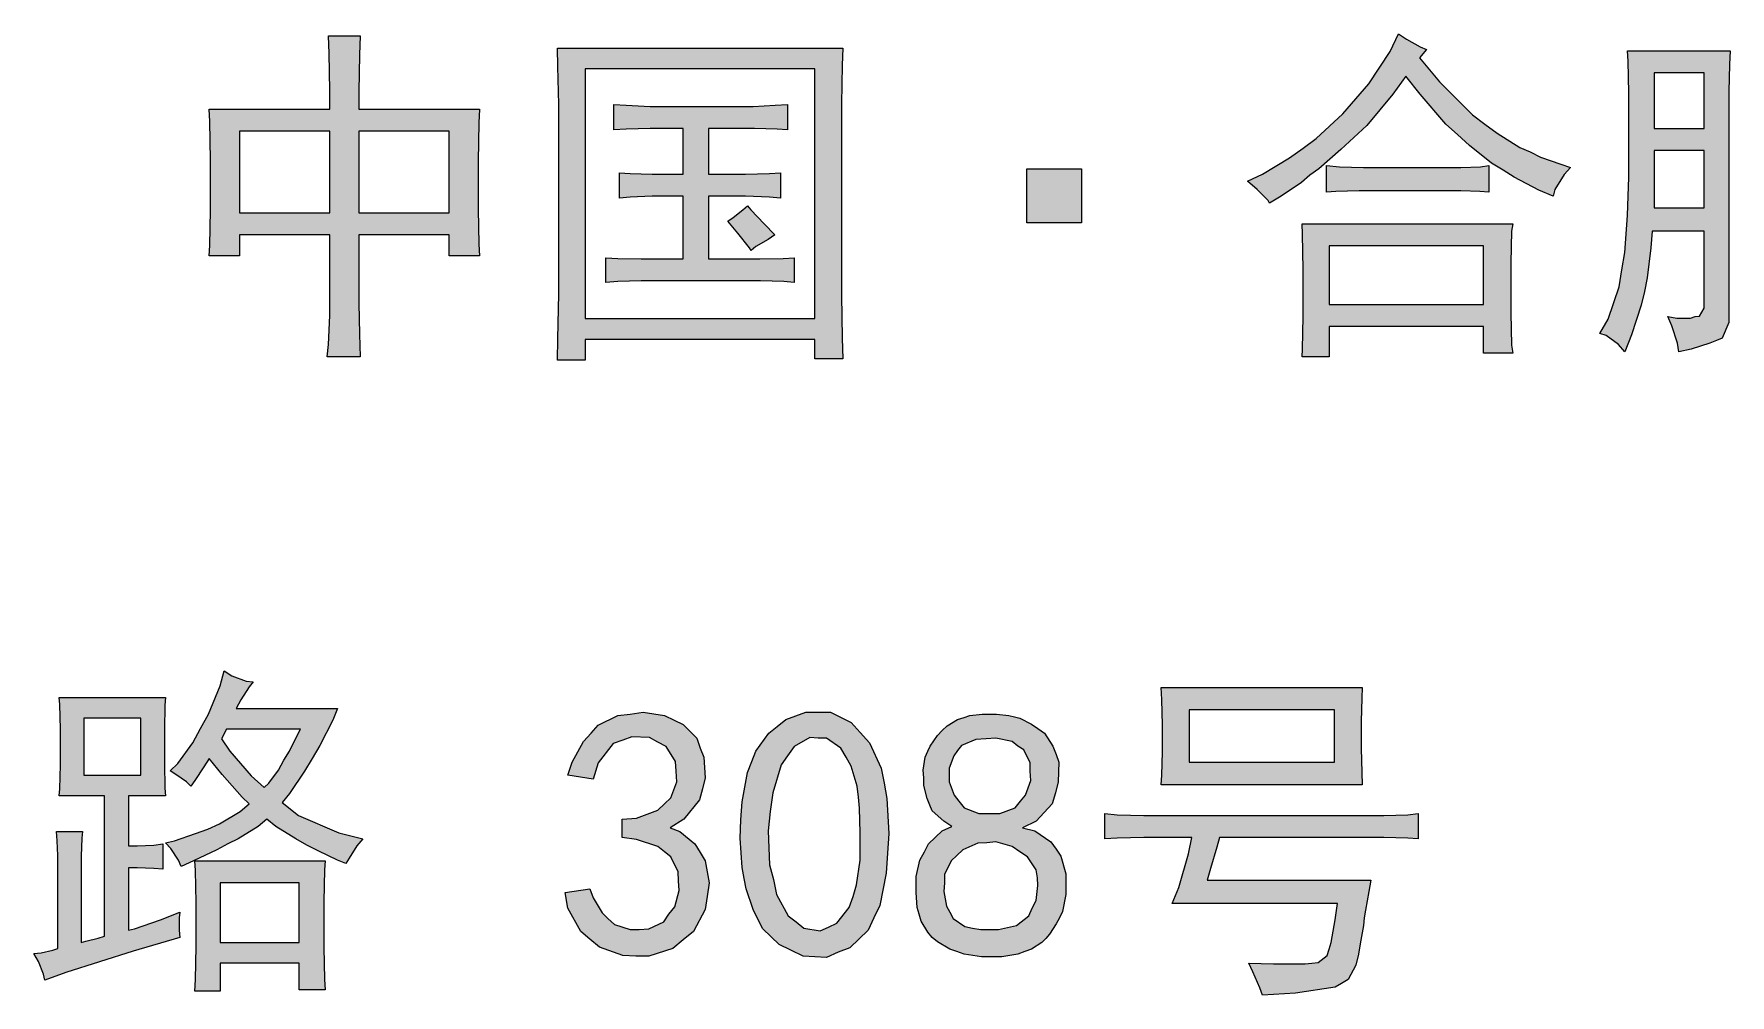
# Model space of a CAD drawing. Header units: millimetres. Extents: x 568 to 3948041, y -25191 to 63890.
# Drawn here: x 3941410 to 3943396, y 51535 to 52661 of the extents above; entities that cross this region are included whole.
import ezdxf

# ---------------------------------------------------------------- set-up
doc = ezdxf.new("R2010")
doc.units = ezdxf.units.MM

msp = doc.modelspace()

# ---------------------------------------------------------------- hatches: boundary and pattern name
h = msp.add_hatch(color=0)
h.paths.add_polyline_path([(3941791.8, 52658.9), (3941791, 52636.9), (3941790.3, 52593.6), (3941790.3, 52573.1), (3941931.6, 52573.1), (3941930.8, 52557.1), (3941930.1, 52512.3), (3941930.1, 52484.2), (3941930.1, 52456.1), (3941930.8, 52415.1), (3941931.6, 52401.4), (3941895.9, 52401.4), (3941895.9, 52425.7), (3941790.3, 52425.7), (3941790.3, 52355.8), (3941790.3, 52345.9), (3941791, 52309.5), (3941791.8, 52282.9), (3941753.1, 52282.9), (3941754.6, 52297.3), (3941756.1, 52331.5), (3941756.1, 52350.5), (3941756.1, 52425.7), (3941650.5, 52425.7), (3941650.5, 52401.4), (3941614.8, 52401.4), (3941615.5, 52413.5), (3941616.3, 52454.6), (3941616.3, 52484.2), (3941616.3, 52513.8), (3941615.5, 52558.7), (3941614.8, 52573.1), (3941756.1, 52573.1), (3941756.1, 52595.1), (3941755.3, 52638.4), (3941754.6, 52658.9)])
h.paths.add_polyline_path([(3941895.9, 52451.5), (3941895.9, 52547.3), (3941790.3, 52547.3), (3941790.3, 52451.5)])
h.paths.add_polyline_path([(3941756.1, 52451.5), (3941756.1, 52547.3), (3941650.5, 52547.3), (3941650.5, 52451.5)])
h = msp.add_hatch(color=0)
h.dxf.hatch_style = 2
h.paths.add_polyline_path([(3943032.5, 52633.1), (3943056, 52605), (3943094.8, 52566.3), (3943109.2, 52555.6), (3943123.6, 52545), (3943150.2, 52528.3), (3943162.4, 52522.9), (3943174.5, 52516.9), (3943198.1, 52508.5), (3943209.5, 52504.7), (3943201.9, 52496.4), (3943191.3, 52478.9), (3943189, 52471.3), (3943172.3, 52478.1), (3943143.4, 52493.3), (3943130.5, 52501.7), (3943116.8, 52510), (3943091, 52530.5), (3943077.3, 52543.5), (3943063.6, 52555.6), (3943033.2, 52590.6), (3943016.5, 52611.8), (3943001.3, 52590.6), (3942970.9, 52554.1), (3942955.7, 52539.7), (3942940.5, 52526), (3942914.7, 52503.2), (3942904.1, 52495.6), (3942894.2, 52487.2), (3942870.6, 52471.3), (3942857, 52462.9), (3942855.5, 52466), (3942842.5, 52478.9), (3942831.1, 52488.8), (3942848.6, 52497.1), (3942880.5, 52516.1), (3942896.5, 52527.5), (3942911.7, 52538.9), (3942942.8, 52567.8), (3942958, 52585.2), (3942973.2, 52602.7), (3942998.3, 52640.7), (3943008.2, 52661.2), (3943017.3, 52655.1), (3943033.2, 52646), (3943040.8, 52643)])
h = msp.add_hatch(color=0)
h.paths.add_polyline_path([(3942357.1, 52644.5), (3942356.3, 52624.8), (3942355.5, 52579.2), (3942355.5, 52554.1), (3942355.5, 52380.1), (3942355.5, 52355), (3942356.3, 52304.9), (3942357.1, 52280.6), (3942324.4, 52280.6), (3942324.4, 52303.4), (3942055.4, 52303.4), (3942055.4, 52279.1), (3942022.8, 52279.1), (3942023.5, 52304.1), (3942024.3, 52356.6), (3942024.3, 52383.2), (3942024.3, 52554.1), (3942024.3, 52578.4), (3942023.5, 52623.2), (3942022.8, 52644.5)])
h.paths.add_polyline_path([(3942324.4, 52327.7), (3942324.4, 52620.2), (3942055.4, 52620.2), (3942055.4, 52327.7)])
h = msp.add_hatch(color=0)
h.paths.add_polyline_path([(3943323.5, 52330), (3943334.1, 52328.4), (3943350.1, 52328.4), (3943355.4, 52330), (3943360.7, 52330.7), (3943366, 52339.8), (3943366, 52349), (3943366, 52430.3), (3943305.2, 52430.3), (3943303.7, 52410.5), (3943299.1, 52375.6), (3943296.1, 52359.6), (3943292.3, 52343.6), (3943280.9, 52308.7), (3943273.3, 52288.9), (3943265.7, 52297.3), (3943251.3, 52307.9), (3943243.7, 52310.2), (3943253.6, 52326.9), (3943266.5, 52364.9), (3943269.5, 52384.7), (3943273.3, 52405.2), (3943276.4, 52448.5), (3943277.1, 52471.3), (3943277.9, 52493.3), (3943277.9, 52541.9), (3943277.9, 52567), (3943277.9, 52592.1), (3943277.1, 52629.3), (3943276.4, 52641.5), (3943396.4, 52641.5), (3943395.6, 52625.5), (3943394.9, 52593.6), (3943394.9, 52578.4), (3943394.9, 52337.6), (3943394.9, 52323.1), (3943387.3, 52304.9), (3943380.4, 52301.9), (3943372.8, 52298.8), (3943350.8, 52292), (3943336.4, 52288.9), (3943334.9, 52298.8), (3943328, 52319.3)])
h.paths.add_polyline_path([(3943366, 52457.6), (3943366, 52524.5), (3943307.5, 52524.5), (3943307.5, 52457.6)])
h.paths.add_polyline_path([(3943366, 52550.3), (3943366, 52615.6), (3943307.5, 52615.6), (3943307.5, 52550.3)])
h = msp.add_hatch(color=0)
h.dxf.hatch_style = 2
h.paths.add_polyline_path([(3942240.1, 52576.1), (3942252.2, 52576.1), (3942278, 52577.6), (3942292.5, 52578.4), (3942292.5, 52548.8), (3942280.3, 52549.5), (3942253.7, 52550.3), (3942240.1, 52550.3), (3942199.8, 52550.3), (3942199.8, 52497.1), (3942228.7, 52497.1), (3942243.1, 52497.1), (3942271.2, 52497.9), (3942284.1, 52498.6), (3942284.1, 52469), (3942271.2, 52469.8), (3942243.1, 52471.3), (3942228.7, 52471.3), (3942199.8, 52471.3), (3942199.8, 52397.6), (3942245.4, 52397.6), (3942259.8, 52397.6), (3942287.2, 52398.3), (3942300.1, 52399.1), (3942300.1, 52370.2), (3942287.9, 52371), (3942260.6, 52371.8), (3942245.4, 52371.8), (3942134.4, 52371.8), (3942120.8, 52371.8), (3942093.4, 52371), (3942079.7, 52370.2), (3942079.7, 52399.1), (3942093.4, 52398.3), (3942120.8, 52397.6), (3942134.4, 52397.6), (3942170.2, 52397.6), (3942170.2, 52471.3), (3942147.4, 52471.3), (3942133.7, 52471.3), (3942107.9, 52469.8), (3942095.7, 52469), (3942095.7, 52498.6), (3942107.9, 52497.9), (3942133.7, 52497.1), (3942147.4, 52497.1), (3942170.2, 52497.1), (3942170.2, 52550.3), (3942145.8, 52550.3), (3942131.4, 52550.3), (3942103.3, 52549.5), (3942088.9, 52548.8), (3942088.9, 52578.4), (3942103.3, 52577.6), (3942131.4, 52576.1), (3942145.8, 52576.1)])
h = msp.add_hatch(color=0)
h.dxf.hatch_style = 2
h.paths.add_polyline_path([(3942572.8, 52503.2), (3942636.6, 52503.2), (3942636.6, 52440.1), (3942572.8, 52440.1)])
h = msp.add_hatch(color=0)
h.dxf.hatch_style = 2
h.paths.add_polyline_path([(3943068.2, 52504.7), (3943081.1, 52504.7), (3943103.9, 52505.5), (3943113.8, 52507), (3943113.8, 52475.8), (3943103.1, 52476.6), (3943081.1, 52477.4), (3943069.7, 52477.4), (3942979.3, 52477.4), (3942961.8, 52477.4), (3942934.5, 52476.6), (3942923.8, 52475.8), (3942923.8, 52507), (3942939, 52505.5), (3942967.1, 52504.7), (3942979.3, 52504.7)])
h = msp.add_hatch(color=0)
h.dxf.hatch_style = 2
h.paths.add_polyline_path([(3942245.4, 52459.9), (3942249.2, 52455.3), (3942265.1, 52438.6), (3942277.3, 52425.7), (3942269.7, 52420.4), (3942255.2, 52412), (3942249.9, 52407.5), (3942247.7, 52410.5), (3942234, 52428), (3942222.6, 52441.7), (3942228.7, 52446.2), (3942240.1, 52455.3)])
h = msp.add_hatch(color=0)
h.paths.add_polyline_path([(3943141.9, 52438.6), (3943140.4, 52430.3), (3943139.6, 52393), (3943139.6, 52363.4), (3943139.6, 52334.5), (3943140.4, 52296.5), (3943141.9, 52287.4), (3943107.7, 52287.4), (3943107.7, 52318.6), (3942926.9, 52318.6), (3942926.9, 52282.9), (3942895, 52282.9), (3942895.7, 52292), (3942896.5, 52330), (3942896.5, 52357.3), (3942896.5, 52385.4), (3942895.7, 52426.5), (3942895, 52438.6)])
h.paths.add_polyline_path([(3943107.7, 52344.4), (3943107.7, 52412.8), (3942926.9, 52412.8), (3942926.9, 52344.4)])
h = msp.add_hatch(color=0)
h.paths.add_polyline_path([(3941666.4, 51902.2), (3941661.9, 51896.2), (3941652, 51881), (3941646.7, 51871.1), (3941765.2, 51871.1), (3941759.9, 51857.4), (3941744.7, 51827.8), (3941735.6, 51812.6), (3941726.5, 51797.4), (3941709, 51771.6), (3941700.6, 51760.9), (3941719.6, 51745.7), (3941766.7, 51725.2), (3941794.8, 51718.4), (3941788, 51710), (3941778.9, 51695.6), (3941775.1, 51689.5), (3941765.2, 51693.3), (3941743.2, 51703.9), (3941729.5, 51710.8), (3941716.6, 51718.4), (3941693, 51732.8), (3941682.4, 51741.2), (3941672.5, 51732.8), (3941649, 51718.4), (3941636.8, 51712.3), (3941623.9, 51705.5), (3941596.5, 51692.5), (3941582.1, 51685.7), (3941579.1, 51693.3), (3941570, 51707), (3941563.9, 51713.8), (3941574.5, 51716.1), (3941598.8, 51724.4), (3941613.3, 51729.8), (3941626.9, 51735.8), (3941651.2, 51750.3), (3941661.9, 51759.4), (3941653.5, 51767), (3941630, 51793.6), (3941614.8, 51812.6), (3941608.7, 51802.7), (3941598.1, 51786.7), (3941593.5, 51779.9), (3941588.2, 51785.2), (3941576, 51793.6), (3941569.2, 51798.1), (3941578.3, 51806.5), (3941595.8, 51830.8), (3941604.9, 51847.5), (3941614, 51864.2), (3941627.7, 51897.7), (3941632.3, 51915.1), (3941641.4, 51909.1), (3941658.1, 51903)])
h.paths.add_polyline_path([(3941629.2, 51835.4), (3941639.1, 51820.9), (3941664.2, 51792.1), (3941679.4, 51778.4), (3941684.7, 51783.7), (3941696.1, 51798.9), (3941702.2, 51810.3), (3941709, 51820.9), (3941718.1, 51839.2), (3941721.9, 51846.8), (3941635.3, 51846.8)])
h = msp.add_hatch(color=0)
h.paths.add_polyline_path([(3942965.6, 51895.4), (3942964.9, 51883.2), (3942964.1, 51855.9), (3942964.1, 51839.9), (3942964.1, 51824.7), (3942964.9, 51795.9), (3942965.6, 51781.4), (3942730.1, 51781.4), (3942730.9, 51792.8), (3942731.6, 51820.2), (3942731.6, 51835.4), (3942731.6, 51851.3), (3942730.9, 51881.7), (3942730.1, 51895.4)])
h.paths.add_polyline_path([(3942932.9, 51808), (3942932.9, 51869.6), (3942762.8, 51869.6), (3942762.8, 51808)])
h = msp.add_hatch(color=0)
h.paths.add_polyline_path([(3941580.6, 51602.9), (3941525.9, 51586.9), (3941446.9, 51561.9), (3941422.6, 51552.7), (3941421, 51559.6), (3941415, 51574.8), (3941409.6, 51583.9), (3941418, 51584.7), (3941431.7, 51587.7), (3941437.8, 51590), (3941437.8, 51692.5), (3941437.8, 51698.6), (3941437, 51716.1), (3941436.2, 51726.7), (3941466.6, 51726.7), (3941465.9, 51719.1), (3941465.1, 51697.9), (3941465.1, 51684.2), (3941465.1, 51596.8), (3941470.4, 51598.3), (3941484.9, 51602.1), (3941492.5, 51604.4), (3941492.5, 51768.5), (3941439.3, 51768.5), (3941440, 51776.9), (3941440.8, 51805), (3941440.8, 51825.5), (3941440.8, 51846.8), (3941440, 51875.6), (3941439.3, 51884), (3941563.9, 51884), (3941563.1, 51874.9), (3941562.4, 51846), (3941562.4, 51825.5), (3941562.4, 51806.5), (3941563.1, 51777.6), (3941563.9, 51768.5), (3941520.6, 51768.5), (3941520.6, 51710), (3941530.4, 51710), (3941550.2, 51710.8), (3941560.8, 51712.3), (3941560.8, 51682.7), (3941550.2, 51683.4), (3941530.4, 51684.2), (3941520.6, 51684.2), (3941520.6, 51611.2), (3941527.4, 51612.8), (3941557.8, 51623.4), (3941580.6, 51632.5), (3941579.8, 51625.7), (3941579.8, 51611.2)])
h.paths.add_polyline_path([(3941535, 51792.8), (3941535, 51859.7), (3941468.1, 51859.7), (3941468.1, 51792.8)])
h = msp.add_hatch(color=0)
h.dxf.hatch_style = 2
h.paths.add_polyline_path([(3942031.9, 51655.3), (3942060.8, 51659.9), (3942064.6, 51649.2), (3942075.2, 51631.8), (3942082, 51624.9), (3942089.6, 51618.1), (3942107.9, 51612), (3942118.5, 51612), (3942129.9, 51612.8), (3942147.4, 51621.1), (3942153.4, 51630.2), (3942160.3, 51638.6), (3942165.6, 51657.6), (3942164.8, 51669), (3942164.1, 51679.6), (3942155.7, 51697.1), (3942148.1, 51703.2), (3942140.5, 51709.3), (3942115.5, 51717.6), (3942098.7, 51719.9), (3942098.7, 51741.2), (3942115.5, 51742.7), (3942140.5, 51751.8), (3942148.1, 51759.4), (3942155.7, 51766.2), (3942162.6, 51785.2), (3942161.8, 51797.4), (3942161, 51808.8), (3942150.4, 51826.3), (3942140.5, 51831.6), (3942130.6, 51836.9), (3942110.1, 51837.7), (3942099.5, 51833.9), (3942088.1, 51830.1), (3942070.6, 51807.3), (3942064.6, 51788.3), (3942034.9, 51792.8), (3942040.2, 51808), (3942053.2, 51832.3), (3942062.3, 51842.2), (3942070.6, 51851.3), (3942093.4, 51862.7), (3942107.9, 51864.2), (3942123.1, 51866.5), (3942148.1, 51862.7), (3942159.5, 51857.4), (3942170.2, 51852.1), (3942186.1, 51836.1), (3942189.9, 51824.7), (3942194.5, 51814.1), (3942196, 51789.8), (3942192.9, 51776.9), (3942189.2, 51764), (3942170.9, 51741.2), (3942155, 51731.3), (3942166.4, 51726.7), (3942183.8, 51712.3), (3942189.9, 51702.4), (3942196, 51692.5), (3942200.5, 51666.7), (3942198.3, 51650.8), (3942196, 51635.6), (3942182.3, 51609.7), (3942170.2, 51599.8), (3942158, 51590), (3942129.9, 51580.9), (3942114.7, 51580.9), (3942099.5, 51581.6), (3942072.1, 51591.5), (3942060.8, 51600.6), (3942050.1, 51609.7), (3942034.9, 51637.1)])
h = msp.add_hatch(color=0)
h.paths.add_polyline_path([(3942237.8, 51740.4), (3942239.3, 51761.7), (3942245.4, 51795.9), (3942250.7, 51808.8), (3942255.2, 51820.9), (3942270.4, 51842.2), (3942280.3, 51849.8), (3942290.2, 51858.2), (3942313.7, 51866.5), (3942328.2, 51866.5), (3942342.6, 51866.5), (3942366.9, 51854.4), (3942377.6, 51843), (3942388.2, 51830.8), (3942401.9, 51801.2), (3942405.7, 51783.7), (3942408.7, 51765.5), (3942411, 51724.4), (3942409.5, 51701.7), (3942408, 51678.1), (3942400.4, 51640.1), (3942393.5, 51625.7), (3942386.7, 51611.2), (3942365.4, 51590.7), (3942351.7, 51585.4), (3942338.1, 51579.3), (3942310.7, 51580.9), (3942296.3, 51587.7), (3942282.6, 51594.5), (3942263.6, 51612.8), (3942257.5, 51624.2), (3942252.2, 51635.6), (3942243.9, 51659.9), (3942241.6, 51672), (3942239.3, 51684.9), (3942237, 51719.1)])
h.paths.add_polyline_path([(3942272, 51750.3), (3942269.7, 51727.5), (3942271.2, 51688), (3942275.8, 51670.5), (3942279.6, 51653), (3942293.2, 51628), (3942302.4, 51621.1), (3942311.5, 51613.5), (3942330.5, 51610.5), (3942340.3, 51615), (3942350.2, 51619.6), (3942364.7, 51637.8), (3942369.2, 51650.8), (3942373, 51664.4), (3942377.6, 51693.3), (3942377.6, 51709.3), (3942377.6, 51725.2), (3942376.8, 51754.1), (3942375.3, 51767), (3942373.8, 51779.9), (3942366.9, 51803.5), (3942360.9, 51814.1), (3942354.8, 51824.7), (3942338.1, 51836.1), (3942328.2, 51836.1), (3942318.3, 51836.9), (3942300.1, 51826.3), (3942292.5, 51815.6), (3942284.9, 51805), (3942275, 51772.3)])
h = msp.add_hatch(color=0)
h.paths.add_polyline_path([(3942442.9, 51665.2), (3942442.9, 51674.3), (3942447.5, 51693.3), (3942452.8, 51703.2), (3942457.3, 51712.3), (3942473.3, 51727.5), (3942484.7, 51732.8), (3942475.6, 51738.9), (3942461.9, 51751), (3942458.9, 51757.9), (3942455.8, 51765.5), (3942452, 51780.7), (3942452, 51789.8), (3942451.3, 51798.9), (3942453.5, 51814.1), (3942456.6, 51820.9), (3942459.6, 51827), (3942468, 51839.2), (3942473.3, 51845.2), (3942479.4, 51850.6), (3942491.5, 51858.2), (3942499.1, 51860.4), (3942506, 51862.7), (3942520.4, 51864.2), (3942528.8, 51864.2), (3942537.1, 51864.2), (3942551.6, 51862.7), (3942558.4, 51861.2), (3942564.5, 51859.7), (3942578.1, 51852.8), (3942585.7, 51847.5), (3942593.3, 51842.2), (3942603.2, 51827), (3942607, 51817.1), (3942610.1, 51808), (3942609.3, 51785.2), (3942606.3, 51772.3), (3942602.5, 51759.4), (3942583.5, 51738.9), (3942567.5, 51731.3), (3942581.9, 51727.5), (3942600.9, 51714.6), (3942607, 51706.2), (3942612.3, 51697.9), (3942618.4, 51677.3), (3942618.4, 51665.2), (3942618.4, 51653), (3942614.6, 51633.3), (3942610.8, 51625.7), (3942607, 51618.8), (3942599.4, 51606.7), (3942594.9, 51601.4), (3942590.3, 51596.8), (3942578.1, 51589.2), (3942570.5, 51586.2), (3942562.2, 51583.1), (3942543.2, 51580.1), (3942531, 51580.1), (3942519.6, 51580.1), (3942499.1, 51583.1), (3942490.8, 51586.2), (3942482.4, 51589.2), (3942468, 51597.6), (3942461.9, 51602.9), (3942456.6, 51609), (3942449, 51621.9), (3942446.7, 51630.2), (3942444.4, 51637.8), (3942442.9, 51655.3)])
h.paths.add_polyline_path([(3942476.3, 51666.7), (3942475.6, 51656.8), (3942478.6, 51639.4), (3942482.4, 51632.5), (3942486.2, 51624.9), (3942499.9, 51615.8), (3942509, 51613.5), (3942518.9, 51612), (3942539.4, 51612), (3942550, 51614.3), (3942560.7, 51616.6), (3942575.1, 51628), (3942578.9, 51637.1), (3942583.5, 51646.2), (3942585.7, 51663.7), (3942585, 51672.8), (3942583.5, 51681.9), (3942573.6, 51697.1), (3942564.5, 51703.2), (3942555.4, 51709.3), (3942536.4, 51714.6), (3942525.7, 51713.8), (3942515.1, 51713.1), (3942497.6, 51705.5), (3942490.8, 51698.6), (3942483.9, 51692.5), (3942476.3, 51676.6)])
h.paths.add_polyline_path([(3942481.7, 51792.8), (3942481.7, 51785.2), (3942487.7, 51769.3), (3942493.1, 51762.4), (3942499.1, 51754.8), (3942516.6, 51748), (3942528.8, 51748), (3942540.9, 51748), (3942559.1, 51754.8), (3942565.2, 51762.4), (3942571.3, 51769.3), (3942577.4, 51786.7), (3942576.6, 51797.4), (3942576.6, 51807.3), (3942569, 51822.5), (3942562.2, 51827), (3942555.4, 51832.3), (3942536.4, 51836.1), (3942525, 51835.4), (3942512.8, 51834.6), (3942496.1, 51827.8), (3942491.5, 51821.7), (3942487, 51815.6), (3942481.7, 51801.2)])
h = msp.add_hatch(color=0)
h.dxf.hatch_style = 2
h.paths.add_polyline_path([(3942975.5, 51745.7), (3942990.7, 51745.7), (3943018.8, 51746.5), (3943031, 51748), (3943031, 51718.4), (3943018.8, 51719.1), (3942990.7, 51719.9), (3942975.5, 51719.9), (3942798.5, 51719.9), (3942795.4, 51708.5), (3942787.8, 51683.4), (3942784, 51669.7), (3942975.5, 51669.7), (3942973.2, 51656.8), (3942969.4, 51634.8), (3942967.9, 51625.7), (3942967.1, 51616.6), (3942963.3, 51595.3), (3942961.1, 51583.1), (3942958, 51570.2), (3942948.9, 51553.5), (3942941.3, 51548.9), (3942933.7, 51544.4), (3942887.4, 51537.5), (3942848.6, 51535.3), (3942845.6, 51543.6), (3942837.2, 51562.6), (3942832.7, 51572.5), (3942861.5, 51571.7), (3942898.8, 51571.7), (3942906.4, 51572.5), (3942914, 51573.3), (3942924.6, 51581.6), (3942926.9, 51589.2), (3942929.1, 51596.8), (3942933.7, 51623.4), (3942936.7, 51642.4), (3942743, 51642.4), (3942750.6, 51661.4), (3942762, 51700.9), (3942765.8, 51719.9), (3942727.1, 51719.9), (3942709.6, 51719.9), (3942678.4, 51719.1), (3942664, 51718.4), (3942664, 51748), (3942678.4, 51746.5), (3942709.6, 51745.7), (3942727.1, 51745.7)])
h = msp.add_hatch(color=0)
h.paths.add_polyline_path([(3941750.8, 51692.5), (3941750, 51681.9), (3941749.3, 51644.7), (3941749.3, 51618.1), (3941749.3, 51591.5), (3941750, 51553.5), (3941750.8, 51541.3), (3941720.4, 51541.3), (3941720.4, 51572.5), (3941627.7, 51572.5), (3941627.7, 51539.8), (3941598.1, 51539.8), (3941598.8, 51553.5), (3941599.6, 51592.3), (3941599.6, 51618.1), (3941599.6, 51643.9), (3941598.8, 51681.1), (3941598.1, 51692.5)])
h.paths.add_polyline_path([(3941720.4, 51596.8), (3941720.4, 51666.7), (3941627.7, 51666.7), (3941627.7, 51596.8)])

# ---------------------------------------------------------------- linework, layer by layer
at = {"color": 0, "lineweight": 0}
for points in [[(3941791.8, 52658.9), (3941791, 52636.9), (3941790.3, 52593.6), (3941790.3, 52573.1), (3941931.6, 52573.1), (3941930.8, 52557.1), (3941930.1, 52512.3), (3941930.1, 52484.2), (3941930.1, 52456.1), (3941930.8, 52415.1), (3941931.6, 52401.4), (3941895.9, 52401.4), (3941895.9, 52425.7), (3941790.3, 52425.7), (3941790.3, 52355.8), (3941790.3, 52345.9), (3941791, 52309.5), (3941791.8, 52282.9), (3941753.1, 52282.9), (3941754.6, 52297.3), (3941756.1, 52331.5), (3941756.1, 52350.5), (3941756.1, 52425.7), (3941650.5, 52425.7), (3941650.5, 52401.4), (3941614.8, 52401.4), (3941615.5, 52413.5), (3941616.3, 52454.6), (3941616.3, 52484.2), (3941616.3, 52513.8), (3941615.5, 52558.7), (3941614.8, 52573.1), (3941756.1, 52573.1), (3941756.1, 52595.1), (3941755.3, 52638.4), (3941754.6, 52658.9)], [(3943032.5, 52633.1), (3943056, 52605), (3943094.8, 52566.3), (3943109.2, 52555.6), (3943123.6, 52545), (3943150.2, 52528.3), (3943162.4, 52522.9), (3943174.5, 52516.9), (3943198.1, 52508.5), (3943209.5, 52504.7), (3943201.9, 52496.4), (3943191.3, 52478.9), (3943189, 52471.3), (3943172.3, 52478.1), (3943143.4, 52493.3), (3943130.5, 52501.7), (3943116.8, 52510), (3943091, 52530.5), (3943077.3, 52543.5), (3943063.6, 52555.6), (3943033.2, 52590.6), (3943016.5, 52611.8), (3943001.3, 52590.6), (3942970.9, 52554.1), (3942955.7, 52539.7), (3942940.5, 52526), (3942914.7, 52503.2), (3942904.1, 52495.6), (3942894.2, 52487.2), (3942870.6, 52471.3), (3942857, 52462.9), (3942855.5, 52466), (3942842.5, 52478.9), (3942831.1, 52488.8), (3942848.6, 52497.1), (3942880.5, 52516.1), (3942896.5, 52527.5), (3942911.7, 52538.9), (3942942.8, 52567.8), (3942958, 52585.2), (3942973.2, 52602.7), (3942998.3, 52640.7), (3943008.2, 52661.2), (3943017.3, 52655.1), (3943033.2, 52646), (3943040.8, 52643)], [(3942357.1, 52644.5), (3942356.3, 52624.8), (3942355.5, 52579.2), (3942355.5, 52554.1), (3942355.5, 52380.1), (3942355.5, 52355), (3942356.3, 52304.9), (3942357.1, 52280.6), (3942324.4, 52280.6), (3942324.4, 52303.4), (3942055.4, 52303.4), (3942055.4, 52279.1), (3942022.8, 52279.1), (3942023.5, 52304.1), (3942024.3, 52356.6), (3942024.3, 52383.2), (3942024.3, 52554.1), (3942024.3, 52578.4), (3942023.5, 52623.2), (3942022.8, 52644.5)], [(3943323.5, 52330), (3943334.1, 52328.4), (3943350.1, 52328.4), (3943355.4, 52330), (3943360.7, 52330.7), (3943366, 52339.8), (3943366, 52349), (3943366, 52430.3), (3943305.2, 52430.3), (3943303.7, 52410.5), (3943299.1, 52375.6), (3943296.1, 52359.6), (3943292.3, 52343.6), (3943280.9, 52308.7), (3943273.3, 52288.9), (3943265.7, 52297.3), (3943251.3, 52307.9), (3943243.7, 52310.2), (3943253.6, 52326.9), (3943266.5, 52364.9), (3943269.5, 52384.7), (3943273.3, 52405.2), (3943276.4, 52448.5), (3943277.1, 52471.3), (3943277.9, 52493.3), (3943277.9, 52541.9), (3943277.9, 52567), (3943277.9, 52592.1), (3943277.1, 52629.3), (3943276.4, 52641.5), (3943396.4, 52641.5), (3943395.6, 52625.5), (3943394.9, 52593.6), (3943394.9, 52578.4), (3943394.9, 52337.6), (3943394.9, 52323.1), (3943387.3, 52304.9), (3943380.4, 52301.9), (3943372.8, 52298.8), (3943350.8, 52292), (3943336.4, 52288.9), (3943334.9, 52298.8), (3943328, 52319.3)], [(3942324.4, 52327.7), (3942324.4, 52620.2), (3942055.4, 52620.2), (3942055.4, 52327.7)], [(3943366, 52550.3), (3943366, 52615.6), (3943307.5, 52615.6), (3943307.5, 52550.3)], [(3942240.1, 52576.1), (3942252.2, 52576.1), (3942278, 52577.6), (3942292.5, 52578.4), (3942292.5, 52548.8), (3942280.3, 52549.5), (3942253.7, 52550.3), (3942240.1, 52550.3), (3942199.8, 52550.3), (3942199.8, 52497.1), (3942228.7, 52497.1), (3942243.1, 52497.1), (3942271.2, 52497.9), (3942284.1, 52498.6), (3942284.1, 52469), (3942271.2, 52469.8), (3942243.1, 52471.3), (3942228.7, 52471.3), (3942199.8, 52471.3), (3942199.8, 52397.6), (3942245.4, 52397.6), (3942259.8, 52397.6), (3942287.2, 52398.3), (3942300.1, 52399.1), (3942300.1, 52370.2), (3942287.9, 52371), (3942260.6, 52371.8), (3942245.4, 52371.8), (3942134.4, 52371.8), (3942120.8, 52371.8), (3942093.4, 52371), (3942079.7, 52370.2), (3942079.7, 52399.1), (3942093.4, 52398.3), (3942120.8, 52397.6), (3942134.4, 52397.6), (3942170.2, 52397.6), (3942170.2, 52471.3), (3942147.4, 52471.3), (3942133.7, 52471.3), (3942107.9, 52469.8), (3942095.7, 52469), (3942095.7, 52498.6), (3942107.9, 52497.9), (3942133.7, 52497.1), (3942147.4, 52497.1), (3942170.2, 52497.1), (3942170.2, 52550.3), (3942145.8, 52550.3), (3942131.4, 52550.3), (3942103.3, 52549.5), (3942088.9, 52548.8), (3942088.9, 52578.4), (3942103.3, 52577.6), (3942131.4, 52576.1), (3942145.8, 52576.1)], [(3941756.1, 52451.5), (3941756.1, 52547.3), (3941650.5, 52547.3), (3941650.5, 52451.5)], [(3941895.9, 52451.5), (3941895.9, 52547.3), (3941790.3, 52547.3), (3941790.3, 52451.5)], [(3943366, 52457.6), (3943366, 52524.5), (3943307.5, 52524.5), (3943307.5, 52457.6)], [(3942572.8, 52503.2), (3942636.6, 52503.2), (3942636.6, 52440.1), (3942572.8, 52440.1)], [(3943068.2, 52504.7), (3943081.1, 52504.7), (3943103.9, 52505.5), (3943113.8, 52507), (3943113.8, 52475.8), (3943103.1, 52476.6), (3943081.1, 52477.4), (3943069.7, 52477.4), (3942979.3, 52477.4), (3942961.8, 52477.4), (3942934.5, 52476.6), (3942923.8, 52475.8), (3942923.8, 52507), (3942939, 52505.5), (3942967.1, 52504.7), (3942979.3, 52504.7)], [(3942245.4, 52459.9), (3942249.2, 52455.3), (3942265.1, 52438.6), (3942277.3, 52425.7), (3942269.7, 52420.4), (3942255.2, 52412), (3942249.9, 52407.5), (3942247.7, 52410.5), (3942234, 52428), (3942222.6, 52441.7), (3942228.7, 52446.2), (3942240.1, 52455.3)], [(3943141.9, 52438.6), (3943140.4, 52430.3), (3943139.6, 52393), (3943139.6, 52363.4), (3943139.6, 52334.5), (3943140.4, 52296.5), (3943141.9, 52287.4), (3943107.7, 52287.4), (3943107.7, 52318.6), (3942926.9, 52318.6), (3942926.9, 52282.9), (3942895, 52282.9), (3942895.7, 52292), (3942896.5, 52330), (3942896.5, 52357.3), (3942896.5, 52385.4), (3942895.7, 52426.5), (3942895, 52438.6)], [(3943107.7, 52344.4), (3943107.7, 52412.8), (3942926.9, 52412.8), (3942926.9, 52344.4)], [(3941666.4, 51902.2), (3941661.9, 51896.2), (3941652, 51881), (3941646.7, 51871.1), (3941765.2, 51871.1), (3941759.9, 51857.4), (3941744.7, 51827.8), (3941735.6, 51812.6), (3941726.5, 51797.4), (3941709, 51771.6), (3941700.6, 51760.9), (3941719.6, 51745.7), (3941766.7, 51725.2), (3941794.8, 51718.4), (3941788, 51710), (3941778.9, 51695.6), (3941775.1, 51689.5), (3941765.2, 51693.3), (3941743.2, 51703.9), (3941729.5, 51710.8), (3941716.6, 51718.4), (3941693, 51732.8), (3941682.4, 51741.2), (3941672.5, 51732.8), (3941649, 51718.4), (3941636.8, 51712.3), (3941623.9, 51705.5), (3941596.5, 51692.5), (3941582.1, 51685.7), (3941579.1, 51693.3), (3941570, 51707), (3941563.9, 51713.8), (3941574.5, 51716.1), (3941598.8, 51724.4), (3941613.3, 51729.8), (3941626.9, 51735.8), (3941651.2, 51750.3), (3941661.9, 51759.4), (3941653.5, 51767), (3941630, 51793.6), (3941614.8, 51812.6), (3941608.7, 51802.7), (3941598.1, 51786.7), (3941593.5, 51779.9), (3941588.2, 51785.2), (3941576, 51793.6), (3941569.2, 51798.1), (3941578.3, 51806.5), (3941595.8, 51830.8), (3941604.9, 51847.5), (3941614, 51864.2), (3941627.7, 51897.7), (3941632.3, 51915.1), (3941641.4, 51909.1), (3941658.1, 51903)], [(3942965.6, 51895.4), (3942964.9, 51883.2), (3942964.1, 51855.9), (3942964.1, 51839.9), (3942964.1, 51824.7), (3942964.9, 51795.9), (3942965.6, 51781.4), (3942730.1, 51781.4), (3942730.9, 51792.8), (3942731.6, 51820.2), (3942731.6, 51835.4), (3942731.6, 51851.3), (3942730.9, 51881.7), (3942730.1, 51895.4)], [(3941580.6, 51602.9), (3941525.9, 51586.9), (3941446.9, 51561.9), (3941422.6, 51552.7), (3941421, 51559.6), (3941415, 51574.8), (3941409.6, 51583.9), (3941418, 51584.7), (3941431.7, 51587.7), (3941437.8, 51590), (3941437.8, 51692.5), (3941437.8, 51698.6), (3941437, 51716.1), (3941436.2, 51726.7), (3941466.6, 51726.7), (3941465.9, 51719.1), (3941465.1, 51697.9), (3941465.1, 51684.2), (3941465.1, 51596.8), (3941470.4, 51598.3), (3941484.9, 51602.1), (3941492.5, 51604.4), (3941492.5, 51768.5), (3941439.3, 51768.5), (3941440, 51776.9), (3941440.8, 51805), (3941440.8, 51825.5), (3941440.8, 51846.8), (3941440, 51875.6), (3941439.3, 51884), (3941563.9, 51884), (3941563.1, 51874.9), (3941562.4, 51846), (3941562.4, 51825.5), (3941562.4, 51806.5), (3941563.1, 51777.6), (3941563.9, 51768.5), (3941520.6, 51768.5), (3941520.6, 51710), (3941530.4, 51710), (3941550.2, 51710.8), (3941560.8, 51712.3), (3941560.8, 51682.7), (3941550.2, 51683.4), (3941530.4, 51684.2), (3941520.6, 51684.2), (3941520.6, 51611.2), (3941527.4, 51612.8), (3941557.8, 51623.4), (3941580.6, 51632.5), (3941579.8, 51625.7), (3941579.8, 51611.2)], [(3941535, 51792.8), (3941535, 51859.7), (3941468.1, 51859.7), (3941468.1, 51792.8)], [(3942031.9, 51655.3), (3942060.8, 51659.9), (3942064.6, 51649.2), (3942075.2, 51631.8), (3942082, 51624.9), (3942089.6, 51618.1), (3942107.9, 51612), (3942118.5, 51612), (3942129.9, 51612.8), (3942147.4, 51621.1), (3942153.4, 51630.2), (3942160.3, 51638.6), (3942165.6, 51657.6), (3942164.8, 51669), (3942164.1, 51679.6), (3942155.7, 51697.1), (3942148.1, 51703.2), (3942140.5, 51709.3), (3942115.5, 51717.6), (3942098.7, 51719.9), (3942098.7, 51741.2), (3942115.5, 51742.7), (3942140.5, 51751.8), (3942148.1, 51759.4), (3942155.7, 51766.2), (3942162.6, 51785.2), (3942161.8, 51797.4), (3942161, 51808.8), (3942150.4, 51826.3), (3942140.5, 51831.6), (3942130.6, 51836.9), (3942110.1, 51837.7), (3942099.5, 51833.9), (3942088.1, 51830.1), (3942070.6, 51807.3), (3942064.6, 51788.3), (3942034.9, 51792.8), (3942040.2, 51808), (3942053.2, 51832.3), (3942062.3, 51842.2), (3942070.6, 51851.3), (3942093.4, 51862.7), (3942107.9, 51864.2), (3942123.1, 51866.5), (3942148.1, 51862.7), (3942159.5, 51857.4), (3942170.2, 51852.1), (3942186.1, 51836.1), (3942189.9, 51824.7), (3942194.5, 51814.1), (3942196, 51789.8), (3942192.9, 51776.9), (3942189.2, 51764), (3942170.9, 51741.2), (3942155, 51731.3), (3942166.4, 51726.7), (3942183.8, 51712.3), (3942189.9, 51702.4), (3942196, 51692.5), (3942200.5, 51666.7), (3942198.3, 51650.8), (3942196, 51635.6), (3942182.3, 51609.7), (3942170.2, 51599.8), (3942158, 51590), (3942129.9, 51580.9), (3942114.7, 51580.9), (3942099.5, 51581.6), (3942072.1, 51591.5), (3942060.8, 51600.6), (3942050.1, 51609.7), (3942034.9, 51637.1)], [(3942237.8, 51740.4), (3942239.3, 51761.7), (3942245.4, 51795.9), (3942250.7, 51808.8), (3942255.2, 51820.9), (3942270.4, 51842.2), (3942280.3, 51849.8), (3942290.2, 51858.2), (3942313.7, 51866.5), (3942328.2, 51866.5), (3942342.6, 51866.5), (3942366.9, 51854.4), (3942377.6, 51843), (3942388.2, 51830.8), (3942401.9, 51801.2), (3942405.7, 51783.7), (3942408.7, 51765.5), (3942411, 51724.4), (3942409.5, 51701.7), (3942408, 51678.1), (3942400.4, 51640.1), (3942393.5, 51625.7), (3942386.7, 51611.2), (3942365.4, 51590.7), (3942351.7, 51585.4), (3942338.1, 51579.3), (3942310.7, 51580.9), (3942296.3, 51587.7), (3942282.6, 51594.5), (3942263.6, 51612.8), (3942257.5, 51624.2), (3942252.2, 51635.6), (3942243.9, 51659.9), (3942241.6, 51672), (3942239.3, 51684.9), (3942237, 51719.1)], [(3942442.9, 51665.2), (3942442.9, 51674.3), (3942447.5, 51693.3), (3942452.8, 51703.2), (3942457.3, 51712.3), (3942473.3, 51727.5), (3942484.7, 51732.8), (3942475.6, 51738.9), (3942461.9, 51751), (3942458.9, 51757.9), (3942455.8, 51765.5), (3942452, 51780.7), (3942452, 51789.8), (3942451.3, 51798.9), (3942453.5, 51814.1), (3942456.6, 51820.9), (3942459.6, 51827), (3942468, 51839.2), (3942473.3, 51845.2), (3942479.4, 51850.6), (3942491.5, 51858.2), (3942499.1, 51860.4), (3942506, 51862.7), (3942520.4, 51864.2), (3942528.8, 51864.2), (3942537.1, 51864.2), (3942551.6, 51862.7), (3942558.4, 51861.2), (3942564.5, 51859.7), (3942578.1, 51852.8), (3942585.7, 51847.5), (3942593.3, 51842.2), (3942603.2, 51827), (3942607, 51817.1), (3942610.1, 51808), (3942609.3, 51785.2), (3942606.3, 51772.3), (3942602.5, 51759.4), (3942583.5, 51738.9), (3942567.5, 51731.3), (3942581.9, 51727.5), (3942600.9, 51714.6), (3942607, 51706.2), (3942612.3, 51697.9), (3942618.4, 51677.3), (3942618.4, 51665.2), (3942618.4, 51653), (3942614.6, 51633.3), (3942610.8, 51625.7), (3942607, 51618.8), (3942599.4, 51606.7), (3942594.9, 51601.4), (3942590.3, 51596.8), (3942578.1, 51589.2), (3942570.5, 51586.2), (3942562.2, 51583.1), (3942543.2, 51580.1), (3942531, 51580.1), (3942519.6, 51580.1), (3942499.1, 51583.1), (3942490.8, 51586.2), (3942482.4, 51589.2), (3942468, 51597.6), (3942461.9, 51602.9), (3942456.6, 51609), (3942449, 51621.9), (3942446.7, 51630.2), (3942444.4, 51637.8), (3942442.9, 51655.3)], [(3942932.9, 51808), (3942932.9, 51869.6), (3942762.8, 51869.6), (3942762.8, 51808)], [(3941629.2, 51835.4), (3941639.1, 51820.9), (3941664.2, 51792.1), (3941679.4, 51778.4), (3941684.7, 51783.7), (3941696.1, 51798.9), (3941702.2, 51810.3), (3941709, 51820.9), (3941718.1, 51839.2), (3941721.9, 51846.8), (3941635.3, 51846.8)], [(3942272, 51750.3), (3942269.7, 51727.5), (3942271.2, 51688), (3942275.8, 51670.5), (3942279.6, 51653), (3942293.2, 51628), (3942302.4, 51621.1), (3942311.5, 51613.5), (3942330.5, 51610.5), (3942340.3, 51615), (3942350.2, 51619.6), (3942364.7, 51637.8), (3942369.2, 51650.8), (3942373, 51664.4), (3942377.6, 51693.3), (3942377.6, 51709.3), (3942377.6, 51725.2), (3942376.8, 51754.1), (3942375.3, 51767), (3942373.8, 51779.9), (3942366.9, 51803.5), (3942360.9, 51814.1), (3942354.8, 51824.7), (3942338.1, 51836.1), (3942328.2, 51836.1), (3942318.3, 51836.9), (3942300.1, 51826.3), (3942292.5, 51815.6), (3942284.9, 51805), (3942275, 51772.3)], [(3942481.7, 51792.8), (3942481.7, 51785.2), (3942487.7, 51769.3), (3942493.1, 51762.4), (3942499.1, 51754.8), (3942516.6, 51748), (3942528.8, 51748), (3942540.9, 51748), (3942559.1, 51754.8), (3942565.2, 51762.4), (3942571.3, 51769.3), (3942577.4, 51786.7), (3942576.6, 51797.4), (3942576.6, 51807.3), (3942569, 51822.5), (3942562.2, 51827), (3942555.4, 51832.3), (3942536.4, 51836.1), (3942525, 51835.4), (3942512.8, 51834.6), (3942496.1, 51827.8), (3942491.5, 51821.7), (3942487, 51815.6), (3942481.7, 51801.2)], [(3942975.5, 51745.7), (3942990.7, 51745.7), (3943018.8, 51746.5), (3943031, 51748), (3943031, 51718.4), (3943018.8, 51719.1), (3942990.7, 51719.9), (3942975.5, 51719.9), (3942798.5, 51719.9), (3942795.4, 51708.5), (3942787.8, 51683.4), (3942784, 51669.7), (3942975.5, 51669.7), (3942973.2, 51656.8), (3942969.4, 51634.8), (3942967.9, 51625.7), (3942967.1, 51616.6), (3942963.3, 51595.3), (3942961.1, 51583.1), (3942958, 51570.2), (3942948.9, 51553.5), (3942941.3, 51548.9), (3942933.7, 51544.4), (3942887.4, 51537.5), (3942848.6, 51535.3), (3942845.6, 51543.6), (3942837.2, 51562.6), (3942832.7, 51572.5), (3942861.5, 51571.7), (3942898.8, 51571.7), (3942906.4, 51572.5), (3942914, 51573.3), (3942924.6, 51581.6), (3942926.9, 51589.2), (3942929.1, 51596.8), (3942933.7, 51623.4), (3942936.7, 51642.4), (3942743, 51642.4), (3942750.6, 51661.4), (3942762, 51700.9), (3942765.8, 51719.9), (3942727.1, 51719.9), (3942709.6, 51719.9), (3942678.4, 51719.1), (3942664, 51718.4), (3942664, 51748), (3942678.4, 51746.5), (3942709.6, 51745.7), (3942727.1, 51745.7)], [(3942476.3, 51666.7), (3942475.6, 51656.8), (3942478.6, 51639.4), (3942482.4, 51632.5), (3942486.2, 51624.9), (3942499.9, 51615.8), (3942509, 51613.5), (3942518.9, 51612), (3942539.4, 51612), (3942550, 51614.3), (3942560.7, 51616.6), (3942575.1, 51628), (3942578.9, 51637.1), (3942583.5, 51646.2), (3942585.7, 51663.7), (3942585, 51672.8), (3942583.5, 51681.9), (3942573.6, 51697.1), (3942564.5, 51703.2), (3942555.4, 51709.3), (3942536.4, 51714.6), (3942525.7, 51713.8), (3942515.1, 51713.1), (3942497.6, 51705.5), (3942490.8, 51698.6), (3942483.9, 51692.5), (3942476.3, 51676.6)], [(3941750.8, 51692.5), (3941750, 51681.9), (3941749.3, 51644.7), (3941749.3, 51618.1), (3941749.3, 51591.5), (3941750, 51553.5), (3941750.8, 51541.3), (3941720.4, 51541.3), (3941720.4, 51572.5), (3941627.7, 51572.5), (3941627.7, 51539.8), (3941598.1, 51539.8), (3941598.8, 51553.5), (3941599.6, 51592.3), (3941599.6, 51618.1), (3941599.6, 51643.9), (3941598.8, 51681.1), (3941598.1, 51692.5)], [(3941720.4, 51596.8), (3941720.4, 51666.7), (3941627.7, 51666.7), (3941627.7, 51596.8)]]:
    msp.add_lwpolyline(points, close=True, dxfattribs=at)

doc.saveas('drawing.dxf')
